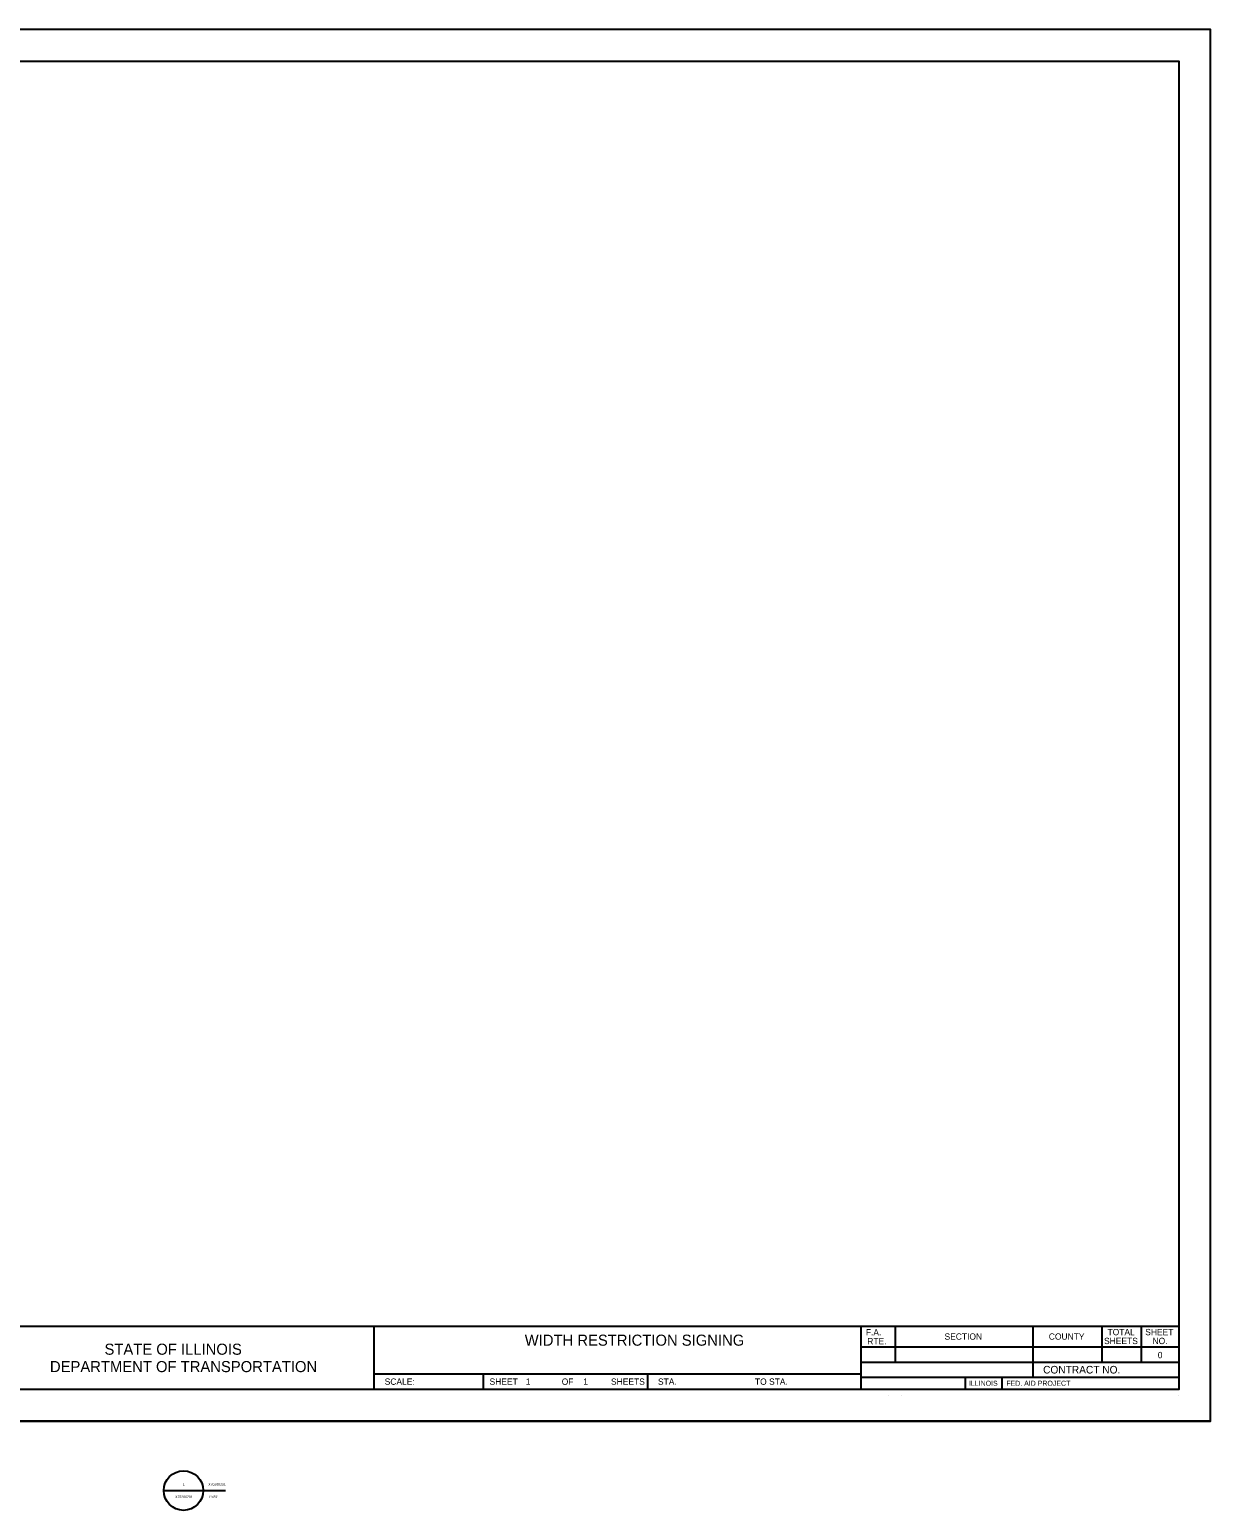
# Model space of a CAD drawing. Extents: x 0 to 2.83, y -0.12 to 1.83.
# Drawn here: x 1.277 to 2.833, y -0.118 to 1.833 of the extents above; entities that cross this region are included whole.
import ezdxf

# ---------------------------------------------------------------- set-up
doc = ezdxf.new("R2010")
doc.units = 0
for name, color, linetype in [('Default', 7, 'Continuous'), ('SH_General_Details', 7, 'Continuous'), ('SH_Printer_Plotting_Border', 7, 'Continuous')]:
    doc.layers.add(name, color=color, linetype=linetype)

msp = doc.modelspace()

# ---------------------------------------------------------------- linework, layer by layer
at = {"layer": 'Default'}
for p, q in [((1.4542, -0.0915), (1.5063, -0.0915)), ((1.4805, -0.0915), (1.5356, -0.0915))]:
    msp.add_line(p, q, dxfattribs=at)
msp.add_circle((1.4802, -0.0915), 0.026, dxfattribs=at)
at = {"layer": 'SH_General_Details'}
for p, q in [((2.8333, 1.8333), (0, 1.8333)), ((2.8333, 0), (2.8333, 1.8333)), ((0.1667, 0.125), (2.7917, 0.125)), ((1.7312, 0.125), (1.7312, 0.0417)), ((2.3729, 0.125), (2.3729, 0.0417)), ((2.4179, 0.125), (2.4179, 0.0779)), ((2.5995, 0.125), (2.5995, 0.0579)), ((2.6905, 0.125), (2.6905, 0.0779)), ((2.7423, 0.125), (2.7423, 0.0779)), ((2.3729, 0.0979), (2.7917, 0.0979)), ((1.7312, 0.0625), (2.3729, 0.0625)), ((1.875, 0.0625), (1.875, 0.0417)), ((2.0917, 0.0625), (2.0917, 0.0417)), ((2.3729, 0.0779), (2.7917, 0.0779)), ((2.3729, 0.0579), (2.7917, 0.0579)), ((2.5101, 0.0579), (2.5101, 0.0417)), ((2.5585, 0.0579), (2.5585, 0.0417)), ((2.4095, 0.0333), (2.4095, 0.0333)), ((2.4262, 0.0333), (2.4262, 0.0333)), ((2.7917, 0.0333), (2.7917, 0.0333)), ((2.8333, 0), (0, 0))]:
    msp.add_line(p, q, dxfattribs=at)
msp.add_lwpolyline([(0.1667, 1.7917), (2.7917, 1.7917), (2.7917, 0.0417), (0.1667, 0.0417)], close=True, dxfattribs=at)
at = {"layer": 'SH_Printer_Plotting_Border'}
msp.add_lwpolyline([(0, 0), (2.8333, 0), (2.8333, 1.8333), (0, 1.8333)], close=True, dxfattribs=at)

# ---------------------------------------------------------------- texts
at = {"layer": 'Default'}
for s, p in [('1', (1.4794, -0.085)), ('X70200201', (1.5128, -0.085)), ('X70200201', (1.4692, -0.1014)), ('1"=20\'', (1.5128, -0.1014))]:
    msp.add_text(s, height=0.00328, dxfattribs=at).set_placement(p)
at = {"layer": 'SH_General_Details'}
for s, height, p in [('F.A.  ', 0.00833, (2.3793, 0.1129)), ('TOTAL', 0.00833, (2.6978, 0.1132)), ('SHEET', 0.00833, (2.7475, 0.1132)), ('STATE OF ILLINOIS', 0.014584, (1.3761, 0.0875)), ('   WIDTH RESTRICTION SIGNING  ', 0.014583, (1.9136, 0.0994)), ('RTE.', 0.00833, (2.3812, 0.1012)), ('SECTION', 0.00833, (2.483, 0.1073)), ('COUNTY', 0.00833, (2.6204, 0.1073)), ('SHEETS', 0.00833, (2.6932, 0.1015)), ('NO.', 0.00833, (2.7571, 0.1015)), ('DEPARTMENT OF TRANSPORTATION', 0.014584, (1.3042, 0.0646)), ('0', 0.00833, (2.764, 0.0829)), ('CONTRACT NO.      ', 0.01, (2.6129, 0.0628)), ('SCALE:          ', 0.008333, (1.7453, 0.0479)), ('SHEET', 0.00833, (1.8835, 0.0479)), (' 1 ', 0.00833, (1.9282, 0.0479)), ('OF', 0.00833, (1.9786, 0.0479)), ('1  ', 0.00833, (2.007, 0.0479)), ('SHEETS', 0.00833, (2.0435, 0.0479)), ('STA.', 0.00833, (2.1054, 0.0479)), ('TO STA.', 0.00833, (2.2332, 0.0479)), ('ILLINOIS', 0.00667, (2.5152, 0.0466)), ('FED. AID PROJECT', 0.006667, (2.5644, 0.0466))]:
    msp.add_text(s, height=height, dxfattribs=at).set_placement(p)

doc.saveas('drawing.dxf')
